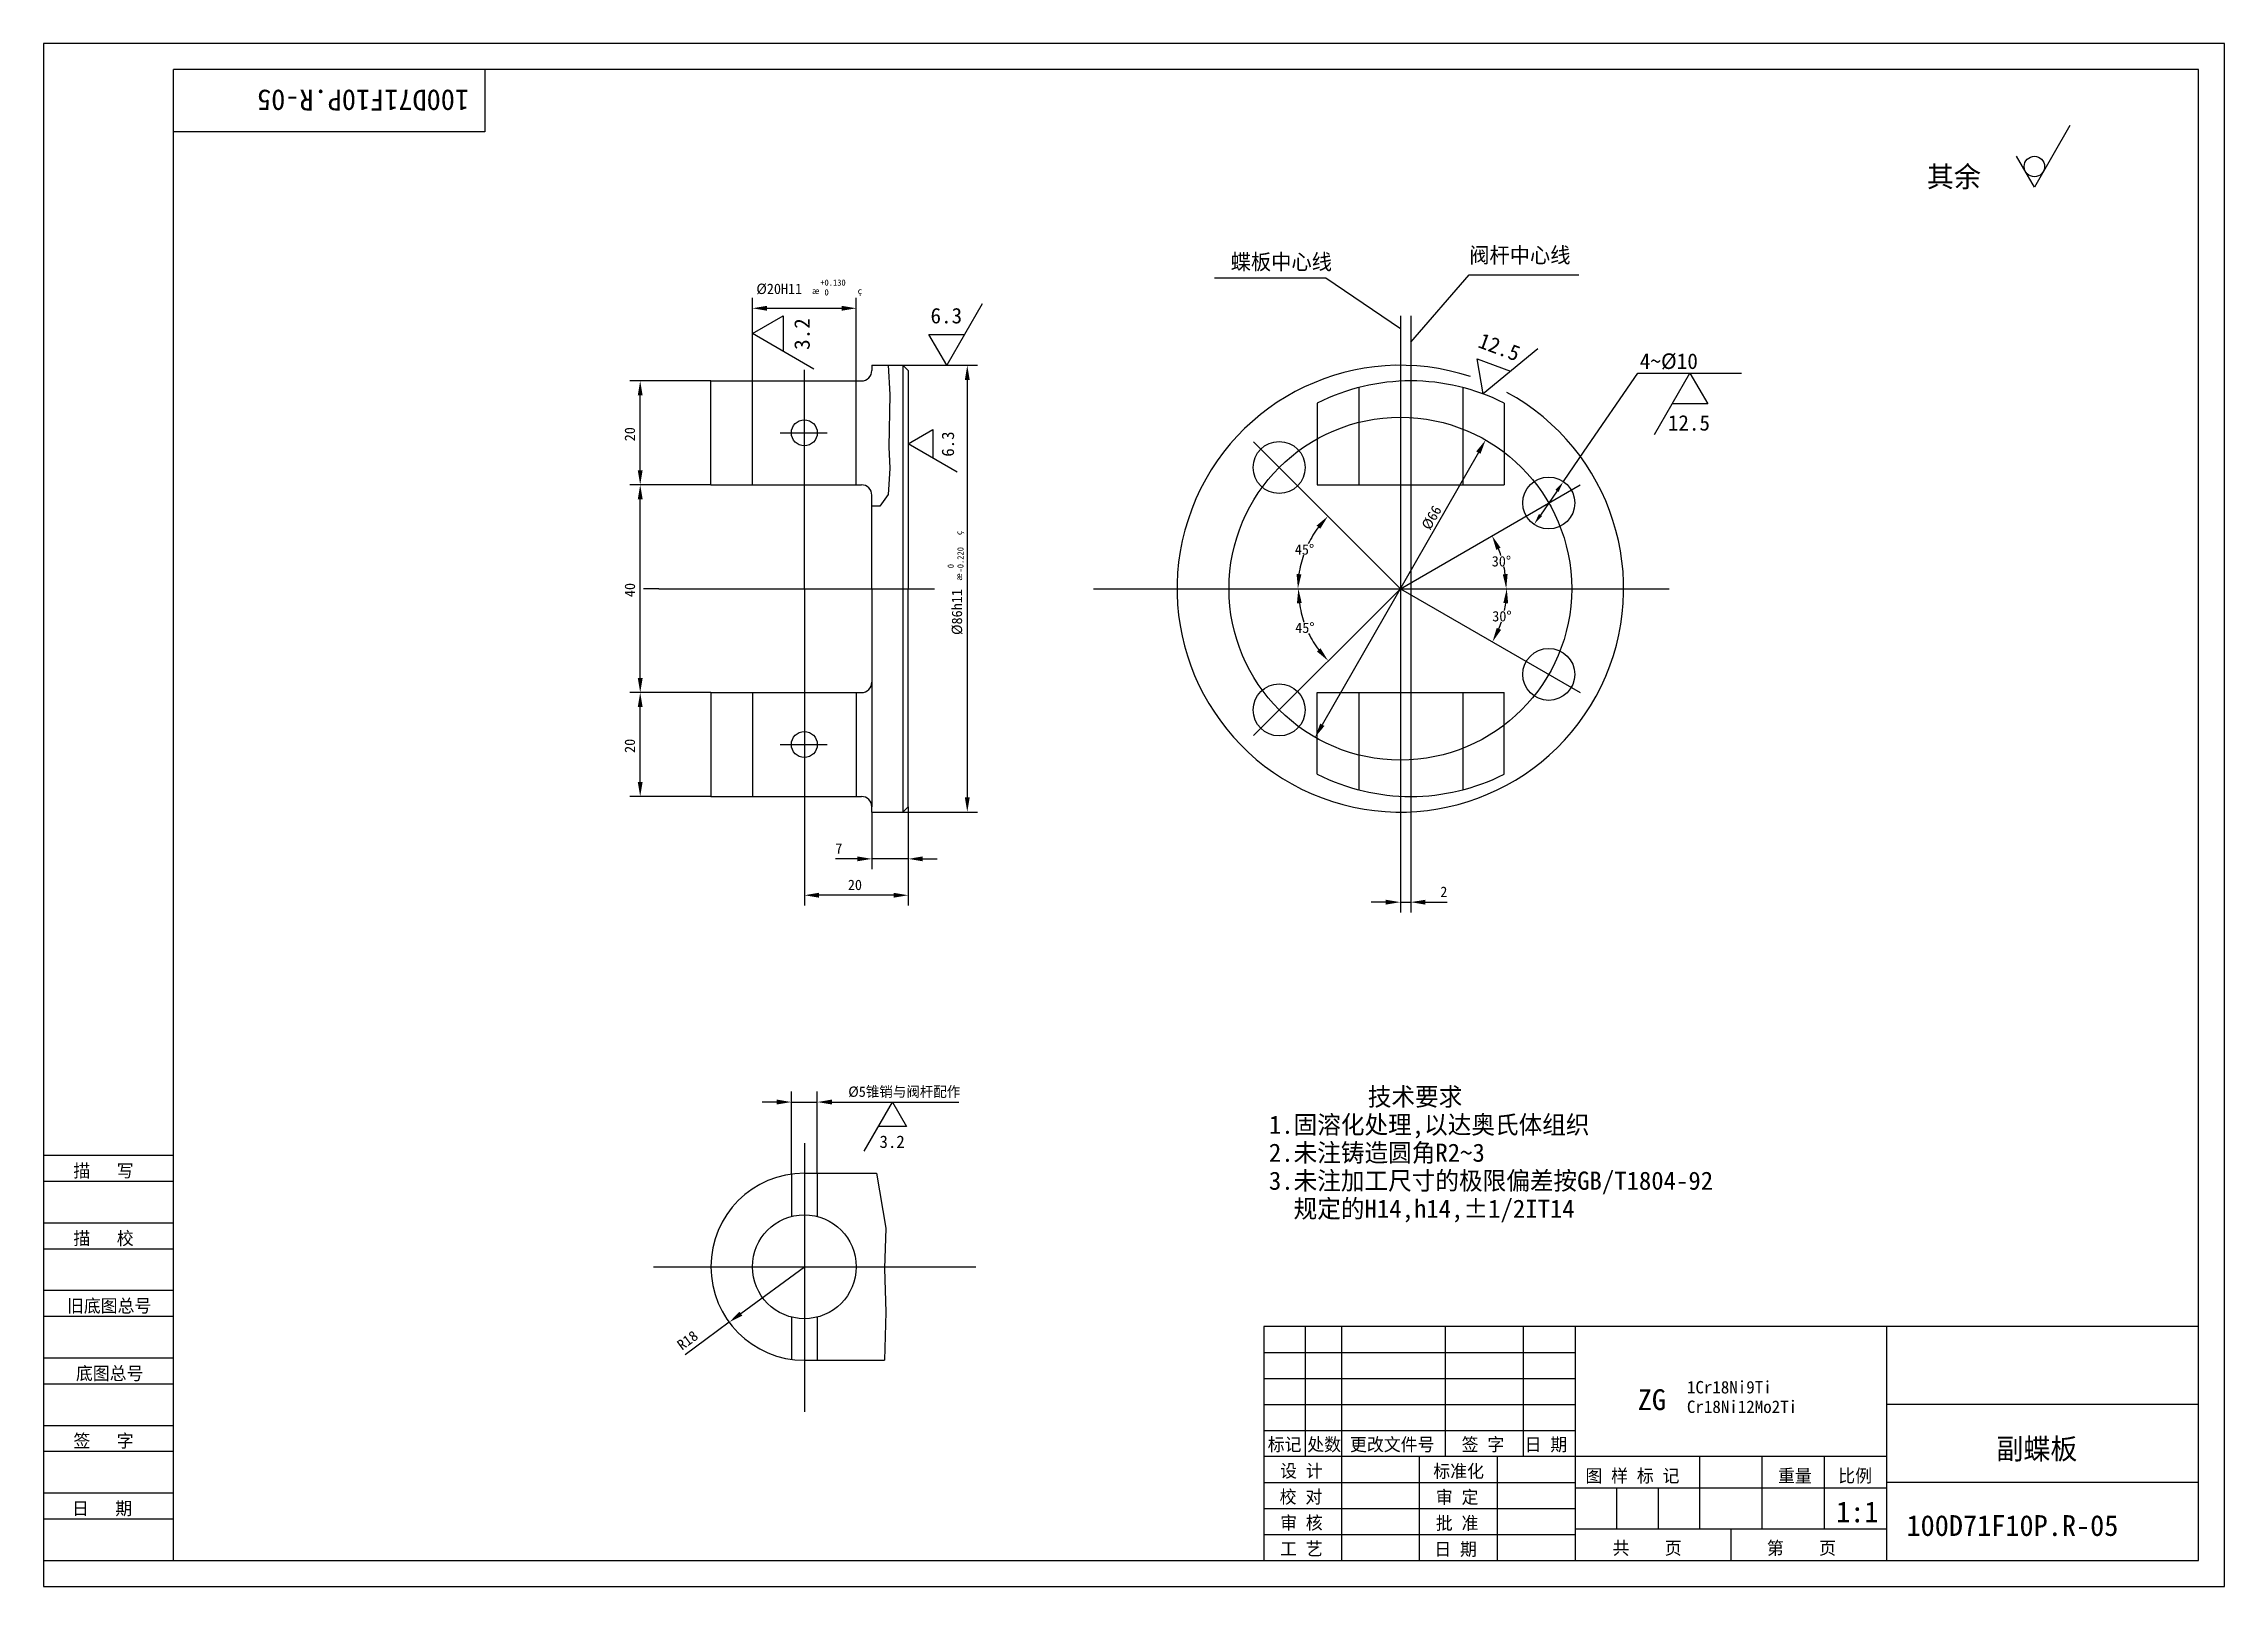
# Model space of a CAD drawing. Header units: metres. Extents: x 0 to 420, y 0 to 297.
import ezdxf

# ---------------------------------------------------------------- set-up
doc = ezdxf.new("R2010")
doc.units = ezdxf.units.M
for name, color, linetype in [('B', 3, 'Continuous'), ('C', 6, 'Continuous'), ('D', 1, 'Continuous'), ('FL', 5, 'Continuous'), ('T', 7, 'Continuous'), ('TL', 4, 'Continuous')]:
    doc.layers.add(name, color=color, linetype=linetype)

# ---------------------------------------------------------------- blocks, each defined once
blk = doc.blocks.new('TUKUN3')
at = {"layer": 'FL'}
for p, q in [((0, 297), (0, 0)), ((420, 297), (0, 297)), ((420, 0), (420, 297)), ((0, 78), (25, 78)), ((0, 70), (25, 70)), ((0, 65), (25, 65)), ((0, 57), (25, 57)), ((0, 52), (25, 52)), ((243, 25), (243, 50)), ((250, 5), (250, 50)), ((270, 25), (270, 50)), ((285, 25), (285, 50)), ((0, 44), (25, 44)), ((235, 45), (295, 45)), ((0, 39), (25, 39)), ((235, 40), (295, 40)), ((235, 35), (295, 35)), ((0, 31), (25, 31)), ((235, 30), (295, 30)), ((0, 26), (25, 26)), ((280, 5), (280, 25)), ((0, 18), (25, 18)), ((235, 20), (295, 20)), ((0, 13), (25, 13)), ((235, 15), (295, 15)), ((235, 10), (295, 10)), ((0, 0), (420, 0))]:
    blk.add_line(p, q, dxfattribs=at)
at = {"layer": 'TL'}
for p, q in [((25, 5), (25, 292)), ((415, 292), (25, 292)), ((85, 292), (85, 280)), ((415, 5), (415, 292)), ((85, 280), (25, 280)), ((0, 83), (25, 83)), ((235, 50), (235, 5)), ((415, 50), (235, 50)), ((295, 5), (295, 50)), ((355, 5), (355, 50)), ((415, 35), (355, 35)), ((355, 25), (235, 25)), ((265, 5), (265, 25)), ((319, 11), (319, 25)), ((331, 11), (331, 25)), ((343, 11), (343, 25)), ((295, 19), (355, 19)), ((303, 11), (303, 19)), ((311, 11), (311, 19)), ((415, 20), (355, 20)), ((355, 11), (295, 11)), ((325, 5), (325, 11)), ((0, 5), (415, 5))]:
    blk.add_line(p, q, dxfattribs=at)
at = {"layer": 'T'}
for s, p in [('描   写', (5.74, 78.76)), ('描   校', (5.74, 65.76)), ('旧底图总号', (4.49, 52.76)), ('底图总号', (6.22, 39.76)), ('签   字', (5.74, 26.76)), ('标记', (235.75, 26.07)), ('处数', (243.38, 26.07)), ('更改文件号', (251.61, 26.07)), ('签 字', (273.1, 26.07)), ('日 期', (285.23, 26.07)), ('设 计', (238.14, 20.99)), ('标准化', (267.65, 20.93)), ('图 样 标 记', (296.95, 20.04)), ('重量', (334.03, 20.04)), ('比例', (345.64, 20.04)), ('校 对', (238.05, 15.99)), ('审 定', (268.13, 15.93)), ('日   期', (5.45, 13.76)), ('审 核', (238.14, 10.99)), ('批 准', (268.13, 10.93)), ('工 艺', (238.14, 5.99)), ('日 期', (267.84, 5.93)), ('共    页', (302.18, 6.13)), ('第    页', (331.9, 6.13))]:
    blk.add_text(s, height=2.5, dxfattribs=at).set_placement(p)

msp = doc.modelspace()

# ---------------------------------------------------------------- linework, layer by layer
at = {"layer": 'B'}
for p, q in [((253.3, 230.8), (253.3, 212.07)), ((273.3, 230.8), (273.3, 212.07)), ((136.51, 172.07), (136.51, 152.07)), ((156.51, 172.07), (156.51, 152.07)), ((253.3, 172.07), (253.3, 153.34)), ((273.3, 172.07), (273.3, 153.34))]:
    msp.add_line(p, q, dxfattribs=at)
at = {"layer": 'C'}
for p, q in [((261.3, 244.58), (261.3, 141.16)), ((263.3, 244.58), (263.3, 141.16)), ((146.51, 192.07), (146.51, 234.17)), ((141.84, 222.07), (150.92, 222.07)), ((261.3, 192.07), (233.01, 220.35)), ((261.3, 192.07), (295.94, 212.07)), ((118.51, 192.07), (115.51, 192.07)), ((118.51, 192.07), (171.55, 192.07)), ((146.51, 192.07), (146.51, 149.16)), ((202.2, 192.07), (313.04, 192.07)), ((261.3, 192.07), (233.01, 163.78)), ((261.3, 192.07), (295.94, 172.07)), ((141.84, 162.07), (150.92, 162.07)), ((146.51, 85.32), (146.51, 33.61)), ((117.45, 61.53), (179.55, 61.53))]:
    msp.add_line(p, q, dxfattribs=at)
msp.add_circle((261.3, 192.07), 33, dxfattribs=at)
at = {"layer": 'D'}
for p, q in [((390.24, 281.22), (383.41, 269.39)), ((383.41, 269.39), (379.99, 275.31)), ((263.3, 239.53), (274.56, 252.52)), ((274.56, 252.52), (295.69, 252.52)), ((136.51, 232.07), (136.51, 248.05)), ((156.51, 232.07), (156.51, 248.05)), ((246.94, 251.87), (225.5, 251.87)), ((261.3, 242.12), (246.94, 251.87)), ((136.51, 241.17), (142.42, 244.59)), ((139.31, 246.05), (153.71, 246.05)), ((142.42, 244.59), (142.42, 237.76)), ((180.76, 246.9), (173.93, 235.07)), ((148.34, 234.34), (136.51, 241.17)), ((170.51, 240.98), (177.34, 240.98)), ((173.93, 235.07), (170.51, 240.98)), ((276.08, 236.3), (282.49, 233.92)), ((277.22, 229.57), (276.08, 236.3)), ((287.75, 238.27), (277.22, 229.57)), ((128.51, 232.07), (112.9, 232.07)), ((165.51, 235.07), (179.89, 235.07)), ((177.89, 232.27), (177.89, 151.87)), ((296.72, 218.55), (307.01, 233.55)), ((307.01, 233.55), (327.01, 233.55)), ((310.24, 221.72), (317.07, 233.55)), ((317.07, 233.55), (320.49, 227.63)), ((114.9, 214.87), (114.9, 229.27)), ((320.49, 227.63), (313.66, 227.63)), ((166.51, 219.98), (171.24, 222.71)), ((171.24, 222.71), (171.24, 217.24)), ((175.97, 214.51), (166.51, 219.98)), ((292.7, 212.69), (296.72, 218.55)), ((276.33, 218.26), (246.27, 165.87)), ((128.51, 212.07), (112.9, 212.07)), ((128.51, 212.07), (112.9, 212.07)), ((291.47, 210.89), (288.29, 206.25)), ((114.9, 174.87), (114.9, 209.27)), ((128.51, 172.07), (112.9, 172.07)), ((128.51, 172.07), (112.9, 172.07)), ((114.9, 154.87), (114.9, 169.27)), ((128.51, 152.07), (112.9, 152.07)), ((146.51, 149.16), (146.51, 131.05)), ((159.51, 149.07), (159.51, 138.05)), ((165.51, 149.07), (179.89, 149.07)), ((166.51, 150.07), (166.51, 138.05)), ((166.51, 150.07), (166.51, 131.05)), ((153.91, 140.05), (152.48, 140.05)), ((156.71, 140.05), (153.91, 140.05)), ((166.51, 140.05), (159.51, 140.05)), ((169.31, 140.05), (172.11, 140.05)), ((261.3, 141.16), (261.3, 129.72)), ((263.3, 141.16), (263.3, 129.72)), ((163.71, 133.05), (149.31, 133.05)), ((258.5, 131.72), (255.7, 131.72)), ((261.3, 131.72), (263.3, 131.72)), ((266.1, 131.72), (268.9, 131.72)), ((268.9, 131.72), (270.32, 131.72)), ((141.21, 93.24), (138.41, 93.24)), ((144.01, 79.36), (144.01, 95.24)), ((144.01, 93.24), (149.01, 93.24)), ((149.01, 79.53), (149.01, 95.24)), ((151.81, 93.24), (154.61, 93.24)), ((154.61, 93.24), (176.26, 93.24)), ((158.02, 83.78), (163.48, 93.24)), ((163.48, 93.24), (166.21, 88.51)), ((166.21, 88.51), (160.75, 88.51)), ((134.28, 52.5), (146.51, 61.53)), ((132.03, 50.84), (127.52, 47.51)), ((127.52, 47.51), (123.54, 44.57))]:
    msp.add_line(p, q, dxfattribs=at)
msp.add_circle((383.41, 273.34), 1.97, dxfattribs=at)
for radius, start, end in [(19.73, 143.14, 154.03), (19.73, 160.89, 171.86), (20.39, 18.2, 22.13), (20.39, 7.87, 11.85), (19.65, 188.17, 199.1), (20.49, 348.13, 352.17), (20.49, 337.83, 341.82), (19.65, 205.99, 216.83)]:
    msp.add_arc((261.3, 192.07), radius, start, end, dxfattribs=at)
for points in [[(139.31, 246.52), (139.31, 245.58), (136.51, 246.05)], [(153.71, 246.52), (153.71, 245.58), (156.51, 246.05)], [(114.43, 229.27), (115.37, 229.27), (114.9, 232.07)], [(177.42, 232.27), (178.36, 232.27), (177.89, 235.07)], [(276.73, 218.03), (275.92, 218.5), (277.72, 220.69)], [(114.43, 214.87), (115.37, 214.87), (114.9, 212.07)], [(114.43, 209.27), (115.37, 209.27), (114.9, 212.07)], [(291.76, 210.69), (291.17, 211.09), (292.67, 212.64)], [(245.16, 204.21), (245.87, 203.6), (247.35, 206.02)], [(288.58, 206.05), (287.99, 206.45), (287.08, 204.49)], [(279.77, 199.54), (280.61, 199.95), (278.96, 202.26)], [(242.24, 194.83), (241.31, 194.9), (241.57, 192.07)], [(281.96, 194.89), (281.03, 194.83), (281.69, 192.07)], [(241.38, 189.24), (242.31, 189.31), (241.65, 192.07)], [(281.13, 189.31), (282.06, 189.24), (281.79, 192.07)], [(245.92, 180.6), (245.22, 179.99), (247.4, 178.18)], [(280.69, 184.13), (279.86, 184.54), (279.04, 181.82)], [(114.43, 174.87), (115.37, 174.87), (114.9, 172.07)], [(114.43, 169.27), (115.37, 169.27), (114.9, 172.07)], [(246.67, 165.64), (245.86, 166.11), (244.87, 163.45)], [(114.43, 154.87), (115.37, 154.87), (114.9, 152.07)], [(177.42, 151.87), (178.36, 151.87), (177.89, 149.07)], [(156.71, 140.52), (156.71, 139.59), (159.51, 140.05)], [(169.31, 140.52), (169.31, 139.59), (166.51, 140.05)], [(149.31, 133.52), (149.31, 132.59), (146.51, 133.05)], [(163.71, 133.52), (163.71, 132.59), (166.51, 133.05)], [(258.5, 132.18), (258.5, 131.25), (261.3, 131.72)], [(266.1, 132.18), (266.1, 131.25), (263.3, 131.72)], [(141.21, 93.71), (141.21, 92.77), (144.01, 93.24)], [(151.81, 93.71), (151.81, 92.77), (149.01, 93.24)], [(134.56, 52.12), (134, 52.87), (132.03, 50.84)]]:
    msp.add_solid(points, dxfattribs=at)
at = {"layer": 'FL'}
for points in [[(162.63, 235.07), (162.98, 229.44), (162.81, 219.3), (162.98, 215.28), (162.81, 212.13), (162.63, 210.21), (161.06, 207.93), (159.51, 207.93)], [(160.42, 79.53), (162.22, 68.98), (161.92, 61.19), (162.22, 52.79), (161.92, 43.53)]]:
    msp.add_lwpolyline(points, dxfattribs=at)
at = {"layer": 'TL'}
for p, q in [((128.51, 232.07), (146.51, 232.07)), ((128.51, 212.07), (128.51, 232.07)), ((136.51, 212.07), (136.51, 232.07)), ((146.51, 232.07), (157.51, 232.07)), ((156.51, 212.07), (156.51, 232.07)), ((159.51, 235.07), (159.51, 234.07)), ((159.51, 235.07), (165.51, 235.07)), ((165.51, 235.07), (165.51, 149.07)), ((165.51, 235.07), (166.51, 234.07)), ((166.51, 234.07), (166.51, 192.07)), ((245.3, 227.79), (245.3, 212.07)), ((281.3, 227.79), (281.3, 212.07)), ((128.51, 212.07), (146.51, 212.07)), ((146.51, 212.07), (157.51, 212.07)), ((159.51, 192.07), (159.51, 210.07)), ((245.3, 212.07), (281.3, 212.07)), ((159.51, 192.07), (159.51, 150.07)), ((166.51, 150.07), (166.51, 192.07)), ((128.51, 172.07), (146.51, 172.07)), ((128.51, 172.07), (128.51, 152.07)), ((146.51, 172.07), (157.51, 172.07)), ((245.3, 172.07), (281.3, 172.07)), ((245.3, 156.35), (245.3, 172.07)), ((281.3, 156.35), (281.3, 172.07)), ((128.51, 152.07), (146.51, 152.07)), ((146.51, 152.07), (157.51, 152.07)), ((159.51, 149.07), (159.51, 150.07)), ((159.51, 149.07), (165.51, 149.07)), ((166.51, 150.07), (165.51, 149.07)), ((144.01, 79.36), (144.01, 71.21)), ((146.51, 79.53), (160.42, 79.53)), ((149.01, 79.53), (149.01, 71.21)), ((144.01, 51.85), (144.01, 43.71)), ((149.01, 51.85), (149.01, 43.53)), ((146.51, 43.53), (161.92, 43.53))]:
    msp.add_line(p, q, dxfattribs=at)
for centre, radius in [((146.51, 222.07), 2.5), ((237.96, 215.4), 5), ((289.88, 208.57), 5), ((289.88, 175.57), 5), ((237.96, 168.73), 5), ((146.51, 162.07), 2.5), ((146.51, 61.53), 10)]:
    msp.add_circle(centre, radius, dxfattribs=at)
for centre, radius, start, end in [((157.51, 234.07), 2, 270, 0), ((261.3, 192.07), 43, 71.69, 61.52), ((263.3, 192.07), 40, 63.26, 116.74), ((157.51, 210.07), 2, 0, 90), ((157.51, 174.07), 2, 270, 0), ((263.3, 192.07), 40, 243.26, 296.74), ((157.51, 150.07), 2, 0, 90), ((146.51, 61.53), 18, 90, 270)]:
    msp.add_arc(centre, radius, start, end, dxfattribs=at)

# ---------------------------------------------------------------- block references
at = {"layer": 'D'}
msp.add_blockref('TUKUN3', (0, 0), dxfattribs=at)

# ---------------------------------------------------------------- texts
for s, height, rotation, p in [('100D71F10P.R-05', 4, 180, (81.93, 288.12)), ('3.2', 2.98, 90, (147.55, 238.05)), ('12.5', 2.98, 339.6, (276.05, 238.61)), ('20', 2, 90, (113.9, 220.45)), ('6.3', 2.38, 90, (175.34, 217.48)), ('%%c66', 2, 60.15, (266.97, 203.2)), ('%%231', 1.2, 90, (176.89, 202.39)), ('-0.220', 1.2, 90, (177.17, 195.19)), (' 0', 1.2, 90, (175.29, 195.19)), ('%%230', 1.2, 90, (176.89, 193.59)), ('40', 2, 90, (113.9, 190.45)), ('%%C86h11', 2, 90, (176.89, 183.16)), ('20', 2, 90, (113.9, 160.45)), ('R18', 2, 36.46, (122.95, 45.37))]:
    msp.add_text(s, height=height, rotation=rotation, dxfattribs=at).set_placement(p)
for s, height, p in [('其余', 4, (362.71, 269.39)), ('蝶板中心线', 3, (228.62, 253.49)), ('阀杆中心线', 3, (274.56, 254.79)), ('%%C20H11', 2, (137.27, 248.8)), ('%%230', 1.2, (147.98, 248.8)), ('+0.130', 1.2, (149.58, 250.4)), (' 0', 1.2, (149.58, 248.52)), ('%%231', 1.2, (156.78, 248.8)), ('6.3', 2.98, (170.81, 243.14)), ('4%%126%%C10', 3, (307.41, 234.37)), ('12.5', 2.98, (312.82, 222.5)), ('45%%D', 2, (240.98, 198.62)), ('30%%D', 2, (278.9, 196.35)), ('45%%D', 2, (241.05, 183.55)), ('30%%D', 2, (279, 185.77)), ('7', 2, (152.48, 141.05)), ('20', 2, (154.89, 134.05)), ('2', 2, (268.99, 132.72)), ('%%C5锥销与阀杆配作', 2, (154.97, 94.24)), ('        技术要求', 3.5, (235.98, 92.52)), ('1.固溶化处理,以达奥氏体组织', 3.5, (235.98, 87.13)), ('3.2', 2.38, (160.99, 84.41)), ('2.未注铸造圆角R2%%1263', 3.5, (235.98, 81.74)), ('3.未注加工尺寸的极限偏差按GB/T1804-92', 3.5, (235.98, 76.35)), ('  规定的H14,h14,%%P1/2IT14', 3.5, (235.98, 70.96)), ('ZG', 4, (307.02, 33.94)), ('1Cr18Ni9Ti', 2.4, (316.49, 37.14)), ('Cr18Ni12Mo2Ti', 2.4, (316.49, 33.38)), ('副蝶板', 4, (376.08, 24.47)), ('1:1', 4, (345.22, 12.34)), ('100D71F10P.R-05', 4, (358.77, 9.71))]:
    msp.add_text(s, height=height, dxfattribs=at).set_placement(p)

doc.saveas('drawing.dxf')
